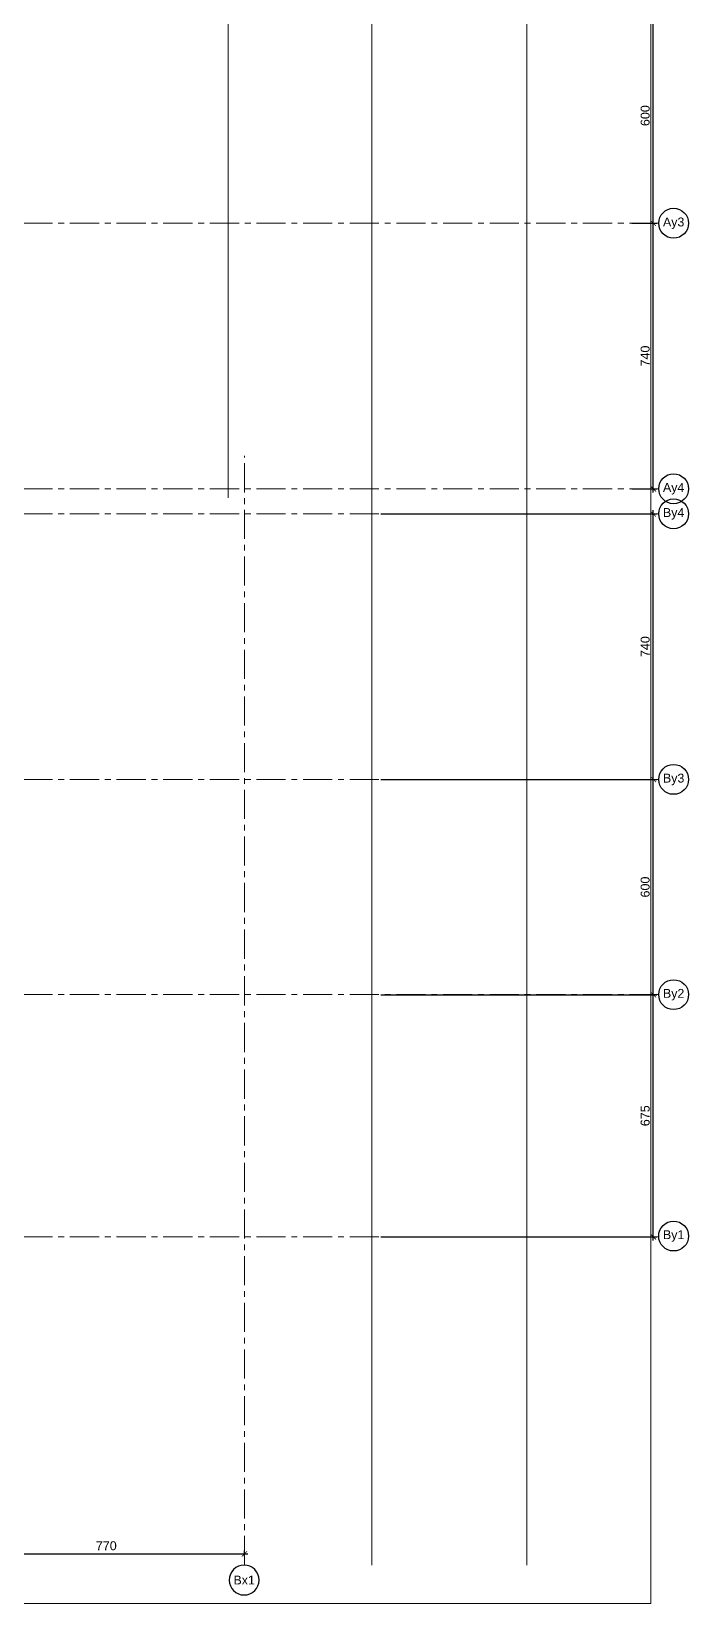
# Model space of a CAD drawing. Header units: centimetres. Extents: x 118247 to 130063, y -55119 to -48278.
# Drawn here: x 128231 to 130063, y -55119 to -50738 of the extents above; entities that cross this region are included whole.
import ezdxf
from ezdxf.enums import TextEntityAlignment as Align

# ---------------------------------------------------------------- set-up
doc = ezdxf.new("R2010")
doc.units = ezdxf.units.CM
doc.header["$LTSCALE"] = 50
doc.header["$MEASUREMENT"] = 0
for name, pattern in [('23486-A01$0${ Chain Double-Dash }', [0]), ('AXES', [2, 1.25, -0.25, 0.25, -0.25]), ('CACHE', [0.375, 0.25, -0.125])]:
    doc.linetypes.add(name, pattern=pattern)
doc.layers.get('0').update_dxf_attribs({"color": 8})
doc.layers.add('AXES', color=10, linetype='AXES')
doc.layers.add('FMULT', color=150, linetype='Continuous', plot=False)
doc.layers.add('HORS GEL', color=7, linetype='CACHE', lineweight=15, true_color=0x00661a)
doc.styles.add('FN_TEXT_1.50', font='arial.ttf', dxfattribs={"height": 10})
doc.styles.add('RS_TEXT_1.50', font='arial.ttf', dxfattribs={"height": 12.5})
doc.styles.add('RS_TXT_100', font='arial.ttf', dxfattribs={"height": 25})
doc.dimstyles.new('RS_100CM_LINEAIRE', dxfattribs={"dimscale": 10, "dimtxt": 25, "dimasz": 1.5, "dimexe": 1, "dimexo": 2.5, "dimgap": 1, "dimtad": 1, "dimdec": 1, "dimrnd": 0.5, "dimdsep": 46, "dimtxsty": 'RS_TXT_100', "dimblk1": 'ARCHTICK', "dimblk2": 'ARCHTICK', "dimsah": 1, "dimcen": 2.5, "dimdle": 1, "dimclrt": 4, "dimadec": 0, "dimazin": 2, "dimtfac": 1, "dimtdec": 1, "dimtix": 1, "dimtmove": 2, "dimatfit": 3, "dimfxl": 1, "dimtolj": 1, "dimtzin": 0, "dimarcsym": 0})

# ---------------------------------------------------------------- blocks, each defined once
blk = doc.blocks.new('AXES_FN')
at = {"color": 0, "linetype": 'Continuous'}
blk.add_circle((0, 15), 22.2, dxfattribs=at)
at = {"color": 0, "style": 'FN_TEXT_1.50'}
blk.add_attdef('AXES', text='', height=12.5, dxfattribs=at).set_placement((-48.9, 20.6), align=Align.MIDDLE_CENTER)
blk = doc.blocks.new('_ArchTick')
at = {"color": 0, "linetype": 'ByBlock', "const_width": 0.15}
blk.add_lwpolyline([(-0.5, -0.5), (0.5, 0.5)], dxfattribs=at)
blk = doc.blocks.new('*D945')
at = {"layer": 'AXES', "color": 0, "linetype": 'Continuous', "lineweight": -2, "ltscale": 0.5, "transparency": 16777216}
for p, q in [((129964.3, -52022.4), (129964.3, -51262.4)), ((129904.4, -51272.4), (129974.3, -51272.4)), ((129904.4, -52012.4), (129974.3, -52012.4))]:
    blk.add_line(p, q, dxfattribs=at)
at = {"layer": 'Defpoints', "color": 0, "linetype": 'Continuous', "ltscale": 0.5, "transparency": 16777216}
for p in [(129879.4, -51272.4), (129964.3, -51272.4), (129879.4, -52012.4)]:
    blk.add_point(p, dxfattribs=at)
at = {"layer": 'AXES', "color": 0, "linetype": 'Continuous', "lineweight": -2, "ltscale": 0.5, "transparency": 16777216, "xscale": 15, "yscale": 15, "zscale": 15}
for p, rotation in [((129964.3, -51272.4), 90), ((129964.3, -52012.4), 270)]:
    blk.add_blockref('_ArchTick', p, dxfattribs=dict(at, rotation=rotation))
at = {"layer": 'AXES', "color": 4, "linetype": 'Continuous', "lineweight": 5, "ltscale": 0.5, "transparency": 16777216, "insert": (129941.6, -51642.4), "char_height": 25, "attachment_point": 5, "rotation": 90, "style": 'RS_TXT_100'}
blk.add_mtext('\\A1;740', dxfattribs=at)
blk = doc.blocks.new('*D946')
at = {"layer": 'AXES', "color": 0, "linetype": 'Continuous', "lineweight": -2, "ltscale": 0.5, "transparency": 16777216}
for p, q in [((129904.4, -50672.4), (129974.3, -50672.4)), ((129964.3, -51282.4), (129964.3, -50662.4)), ((129904.4, -51272.4), (129974.3, -51272.4))]:
    blk.add_line(p, q, dxfattribs=at)
at = {"layer": 'Defpoints', "color": 0, "linetype": 'Continuous', "ltscale": 0.5, "transparency": 16777216}
for p in [(129879.4, -50672.4), (129964.3, -50672.4), (129879.4, -51272.4)]:
    blk.add_point(p, dxfattribs=at)
at = {"layer": 'AXES', "color": 0, "linetype": 'Continuous', "lineweight": -2, "ltscale": 0.5, "transparency": 16777216, "xscale": 15, "yscale": 15, "zscale": 15}
for p, rotation in [((129964.3, -50672.4), 90), ((129964.3, -51272.4), 270)]:
    blk.add_blockref('_ArchTick', p, dxfattribs=dict(at, rotation=rotation))
at = {"layer": 'AXES', "color": 4, "linetype": 'Continuous', "lineweight": 5, "ltscale": 0.5, "transparency": 16777216, "insert": (129941.6, -50972.4), "char_height": 25, "attachment_point": 5, "rotation": 90, "style": 'RS_TXT_100'}
blk.add_mtext('\\A1;600', dxfattribs=at)
blk = doc.blocks.new('*D950')
at = {"layer": 'AXES', "color": 0, "linetype": 'Continuous', "lineweight": -2, "ltscale": 0.5, "transparency": 16777216}
for p, q in [((128044.4, -54981.3), (128834.4, -54981.3)), ((128054.4, -54987.4), (128054.4, -54971.3)), ((128824.4, -54987.4), (128824.4, -54971.3))]:
    blk.add_line(p, q, dxfattribs=at)
at = {"layer": 'Defpoints', "color": 0, "linetype": 'Continuous', "ltscale": 0.5, "transparency": 16777216}
for p in [(128824.4, -54981.3), (128054.4, -55012.4), (128824.4, -55012.4)]:
    blk.add_point(p, dxfattribs=at)
at = {"layer": 'AXES', "color": 0, "linetype": 'Continuous', "lineweight": -2, "ltscale": 0.5, "transparency": 16777216, "xscale": 15, "yscale": 15, "zscale": 15, "rotation": 180}
blk.add_blockref('_ArchTick', (128054.4, -54981.3), dxfattribs=at)
at = {"layer": 'AXES', "color": 0, "linetype": 'Continuous', "lineweight": -2, "ltscale": 0.5, "transparency": 16777216, "xscale": 15, "yscale": 15, "zscale": 15}
blk.add_blockref('_ArchTick', (128824.4, -54981.3), dxfattribs=at)
at = {"layer": 'AXES', "color": 4, "linetype": 'Continuous', "lineweight": 5, "ltscale": 0.5, "transparency": 16777216, "insert": (128439.4, -54958.5), "char_height": 25, "attachment_point": 5, "style": 'RS_TXT_100'}
blk.add_mtext('\\A1;770', dxfattribs=at)
blk = doc.blocks.new('*D951')
at = {"layer": 'AXES', "color": 0, "linetype": 'Continuous', "lineweight": -2, "ltscale": 0.5, "transparency": 16777216}
for p, q in [((129964.3, -54107.4), (129964.3, -53412.4)), ((129204.4, -53422.4), (129974.3, -53422.4)), ((129204.4, -54097.4), (129974.3, -54097.4))]:
    blk.add_line(p, q, dxfattribs=at)
at = {"layer": 'Defpoints', "color": 0, "linetype": 'Continuous', "ltscale": 0.5, "transparency": 16777216}
for p in [(129179.4, -53422.4), (129964.3, -53422.4), (129179.4, -54097.4)]:
    blk.add_point(p, dxfattribs=at)
at = {"layer": 'AXES', "color": 0, "linetype": 'Continuous', "lineweight": -2, "ltscale": 0.5, "transparency": 16777216, "xscale": 15, "yscale": 15, "zscale": 15}
for p, rotation in [((129964.3, -53422.4), 90), ((129964.3, -54097.4), 270)]:
    blk.add_blockref('_ArchTick', p, dxfattribs=dict(at, rotation=rotation))
at = {"layer": 'AXES', "color": 4, "linetype": 'Continuous', "lineweight": 5, "ltscale": 0.5, "transparency": 16777216, "insert": (129941.6, -53759.9), "char_height": 25, "attachment_point": 5, "rotation": 90, "style": 'RS_TXT_100'}
blk.add_mtext('\\A1;675', dxfattribs=at)
blk = doc.blocks.new('*D952')
at = {"layer": 'AXES', "color": 0, "linetype": 'Continuous', "lineweight": -2, "ltscale": 0.5, "transparency": 16777216}
for p, q in [((129204.4, -52822.4), (129974.3, -52822.4)), ((129964.3, -53432.4), (129964.3, -52812.4)), ((129204.4, -53422.4), (129974.3, -53422.4))]:
    blk.add_line(p, q, dxfattribs=at)
at = {"layer": 'Defpoints', "color": 0, "linetype": 'Continuous', "ltscale": 0.5, "transparency": 16777216}
for p in [(129179.4, -52822.4), (129964.3, -52822.4), (129179.4, -53422.4)]:
    blk.add_point(p, dxfattribs=at)
at = {"layer": 'AXES', "color": 0, "linetype": 'Continuous', "lineweight": -2, "ltscale": 0.5, "transparency": 16777216, "xscale": 15, "yscale": 15, "zscale": 15}
for p, rotation in [((129964.3, -52822.4), 90), ((129964.3, -53422.4), 270)]:
    blk.add_blockref('_ArchTick', p, dxfattribs=dict(at, rotation=rotation))
at = {"layer": 'AXES', "color": 4, "linetype": 'Continuous', "lineweight": 5, "ltscale": 0.5, "transparency": 16777216, "insert": (129941.6, -53122.4), "char_height": 25, "attachment_point": 5, "rotation": 90, "style": 'RS_TXT_100'}
blk.add_mtext('\\A1;600', dxfattribs=at)
blk = doc.blocks.new('*D953')
at = {"layer": 'AXES', "color": 0, "linetype": 'Continuous', "lineweight": -2, "ltscale": 0.5, "transparency": 16777216}
for p, q in [((129204.4, -52082.4), (129974.3, -52082.4)), ((129964.3, -52832.4), (129964.3, -52072.4)), ((129204.4, -52822.4), (129974.3, -52822.4))]:
    blk.add_line(p, q, dxfattribs=at)
at = {"layer": 'Defpoints', "color": 0, "linetype": 'Continuous', "ltscale": 0.5, "transparency": 16777216}
for p in [(129179.4, -52082.4), (129964.3, -52082.4), (129179.4, -52822.4)]:
    blk.add_point(p, dxfattribs=at)
at = {"layer": 'AXES', "color": 0, "linetype": 'Continuous', "lineweight": -2, "ltscale": 0.5, "transparency": 16777216, "xscale": 15, "yscale": 15, "zscale": 15}
for p, rotation in [((129964.3, -52082.4), 90), ((129964.3, -52822.4), 270)]:
    blk.add_blockref('_ArchTick', p, dxfattribs=dict(at, rotation=rotation))
at = {"layer": 'AXES', "color": 4, "linetype": 'Continuous', "lineweight": 5, "ltscale": 0.5, "transparency": 16777216, "insert": (129941.6, -52452.4), "char_height": 25, "attachment_point": 5, "rotation": 90, "style": 'RS_TXT_100'}
blk.add_mtext('\\A1;740', dxfattribs=at)

msp = doc.modelspace()

# ---------------------------------------------------------------- linework, layer by layer
at = {"layer": 'AXES', "lineweight": 5, "ltscale": 1.3}
for p, q in [((129979.39, -51272.36), (124799.39, -51272.36)), ((128824.39, -55012.36), (128824.39, -51920.77)), ((129979.39, -52012.36), (124799.39, -52012.36)), ((129979.39, -52082.36), (124799.39, -52082.36)), ((129979.39, -52822.36), (124799.39, -52822.36)), ((129979.39, -53422.36), (124799.39, -53422.36)), ((129979.39, -54097.36), (124799.39, -54097.36))]:
    msp.add_line(p, q, dxfattribs=at)
at = {"layer": 'FMULT', "lineweight": 5, "ltscale": 0.5}
msp.add_lwpolyline([(124661.97, -55119.47), (129957.73, -55119.47), (129957.73, -48775.25), (124661.97, -48775.25)], close=True, dxfattribs=at)
at = {"layer": 'HORS GEL', "linetype": '23486-A01$0${ Chain Double-Dash }', "ltscale": 1.2}
for p, q in [((128779.39, -52037.36), (128779.39, -49282.36)), ((129179.39, -49282.36), (129179.39, -55012.36)), ((129611.89, -49282.36), (129611.89, -55012.36))]:
    msp.add_line(p, q, dxfattribs=at)

# ---------------------------------------------------------------- block references
at = {"layer": 'AXES', "linetype": 'ByBlock'}
ref = msp.add_blockref('AXES_FN', (129992.85, -51272.36), dxfattribs=dict(at, xscale=1.875, yscale=1.875, zscale=1.875, rotation=270))
ref.add_attrib('AXES', 'Ay3', dxfattribs={"layer": '0', "color": 0, "height": 24.75, "style": 'RS_TEXT_1.50'}).set_placement((130020.98, -51272.36), align=Align.MIDDLE)
ref = msp.add_blockref('AXES_FN', (129992.85, -52012.36), dxfattribs=dict(at, xscale=1.875, yscale=1.875, zscale=1.875, rotation=270))
ref.add_attrib('AXES', 'Ay4', dxfattribs={"layer": '0', "color": 0, "height": 24.75, "style": 'RS_TEXT_1.50'}).set_placement((130020.98, -52012.36), align=Align.MIDDLE)
ref = msp.add_blockref('AXES_FN', (129992.85, -52082.36), dxfattribs=dict(at, xscale=1.875, yscale=1.875, zscale=1.875, rotation=270))
ref.add_attrib('AXES', 'By4', dxfattribs={"layer": '0', "color": 0, "height": 24.75, "style": 'RS_TEXT_1.50'}).set_placement((130020.98, -52082.36), align=Align.MIDDLE)
ref = msp.add_blockref('AXES_FN', (129992.85, -52822.36), dxfattribs=dict(at, xscale=1.875, yscale=1.875, zscale=1.875, rotation=270))
ref.add_attrib('AXES', 'By3', dxfattribs={"layer": '0', "color": 0, "height": 24.75, "style": 'RS_TEXT_1.50'}).set_placement((130020.98, -52822.36), align=Align.MIDDLE)
ref = msp.add_blockref('AXES_FN', (129992.85, -53422.36), dxfattribs=dict(at, xscale=1.875, yscale=1.875, zscale=1.875, rotation=270))
ref.add_attrib('AXES', 'By2', dxfattribs={"layer": '0', "color": 0, "height": 24.75, "style": 'RS_TEXT_1.50'}).set_placement((130020.98, -53422.36), align=Align.MIDDLE)
ref = msp.add_blockref('AXES_FN', (129992.8, -54095.19), dxfattribs=dict(at, xscale=1.875, yscale=1.875, zscale=1.875, rotation=270))
ref.add_attrib('AXES', 'By1', dxfattribs={"layer": '0', "color": 0, "height": 24.75, "style": 'RS_TEXT_1.50'}).set_placement((130020.92, -54095.19), align=Align.MIDDLE)
ref = msp.add_blockref('AXES_FN', (128823.77, -55025.82), dxfattribs=dict(at, xscale=-1.875, yscale=1.875, zscale=1.875, rotation=180))
ref.add_attrib('AXES', 'Bx1', dxfattribs={"layer": '0', "color": 0, "height": 24.75, "style": 'RS_TEXT_1.50'}).set_placement((128823.77, -55053.94), align=Align.MIDDLE)

# ---------------------------------------------------------------- dimensions: what is measured, and where the dimension line sits
at = {"layer": 'AXES', "linetype": 'Continuous', "lineweight": 5, "ltscale": 0.5}
for base, p1, p2, picture, middle in [((129964.34, -50672.36), (129879.39, -51272.36), (129879.39, -50672.36), '*D946', (129941.57, -50972.36)), ((129964.34, -51272.36), (129879.39, -52012.36), (129879.39, -51272.36), '*D945', (129941.57, -51642.36)), ((129964.34, -52082.36), (129179.39, -52822.36), (129179.39, -52082.36), '*D953', (129941.57, -52452.36)), ((129964.34, -52822.36), (129179.39, -53422.36), (129179.39, -52822.36), '*D952', (129941.57, -53122.36)), ((129964.34, -53422.36), (129179.39, -54097.36), (129179.39, -53422.36), '*D951', (129941.57, -53759.86))]:
    dim = msp.add_linear_dim(base=base, p1=p1, p2=p2, angle=270, dimstyle='RS_100CM_LINEAIRE', dxfattribs=at)
    dim.commit()
    dim.dimension.update_dxf_attribs({"geometry": picture, "text_midpoint": middle})
dim = msp.add_linear_dim(base=(128824.39, -54981.3), p1=(128054.39, -55012.36), p2=(128824.39, -55012.36), dimstyle='RS_100CM_LINEAIRE', dxfattribs=at)
dim.commit()
dim.dimension.update_dxf_attribs({"geometry": '*D950', "text_midpoint": (128439.39, -54958.53)})

doc.saveas('drawing.dxf')
